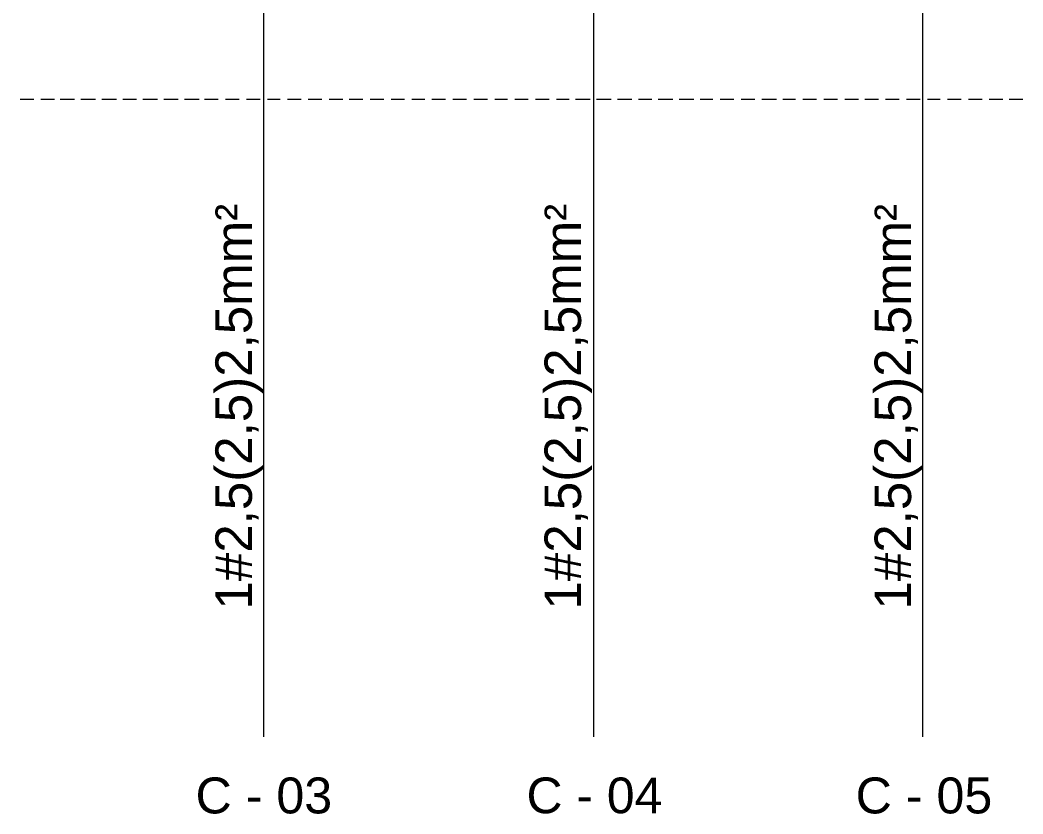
# Model space of a CAD drawing. Header units: millimetres. Extents: x 40 to 176, y -32 to 59.
# Drawn here: x 130.792 to 133.873, y 36.838 to 39.277 of the extents above; entities that cross this region are included whole.
import ezdxf

# ---------------------------------------------------------------- set-up
doc = ezdxf.new("R2010")
doc.units = ezdxf.units.MM
doc.layers.add('13 - Diagrama unifilar', color=7, linetype='Continuous', lineweight=30)
doc.styles.add('Arial0', font='arial.ttf', dxfattribs={"height": 3.14658})

msp = doc.modelspace()

# ---------------------------------------------------------------- linework, layer by layer
at = {"layer": '13 - Diagrama unifilar', "color": 7, "linetype": 'Continuous', "lineweight": 9, "true_color": 0x000007}
for points in [[(131.5405, 37.0753), (131.5405, 39.4246), (131.5405, 39.4246)], [(132.5546, 37.0753), (132.5546, 39.4246), (132.5546, 39.4246)], [(133.5658, 37.0753), (133.5658, 39.4246), (133.5658, 39.4246)]]:
    msp.add_lwpolyline(points, dxfattribs=at)
at = {"layer": '13 - Diagrama unifilar', "color": 6, "linetype": 'Continuous', "lineweight": 9, "true_color": 0x000006}
for points in [[(130.7919, 39.0335), (130.8338, 39.0335), (130.8338, 39.0335)], [(130.8561, 39.0335), (130.898, 39.0335), (130.898, 39.0335)], [(130.9148, 39.0335), (130.9595, 39.0335), (130.9595, 39.0335)], [(130.979, 39.0335), (131.0237, 39.0335), (131.0237, 39.0335)], [(131.0433, 39.0335), (131.088, 39.0335), (131.088, 39.0335)], [(131.1075, 39.0335), (131.1495, 39.0335), (131.1495, 39.0335)], [(131.169, 39.0335), (131.2137, 39.0335), (131.2137, 39.0335)], [(131.2333, 39.0335), (131.278, 39.0335), (131.278, 39.0335)], [(131.2975, 39.0335), (131.3422, 39.0335), (131.3422, 39.0335)], [(131.359, 39.0335), (131.4009, 39.0335), (131.4009, 39.0335)], [(131.4232, 39.0335), (131.4651, 39.0335), (131.4651, 39.0335)], [(131.4875, 39.0335), (131.5294, 39.0335), (131.5294, 39.0335)], [(131.5517, 39.0335), (131.5908, 39.0335), (131.5908, 39.0335)], [(131.6132, 39.0335), (131.6551, 39.0335), (131.6551, 39.0335)], [(131.6774, 39.0335), (131.7193, 39.0335), (131.7193, 39.0335)], [(131.7417, 39.0335), (131.7836, 39.0335), (131.7836, 39.0335)], [(131.8031, 39.0335), (131.845, 39.0335), (131.845, 39.0335)], [(131.8674, 39.0335), (131.9093, 39.0335), (131.9093, 39.0335)], [(131.9316, 39.0335), (131.9735, 39.0335), (131.9735, 39.0335)], [(131.9959, 39.0335), (132.035, 39.0335), (132.035, 39.0335)], [(132.0573, 39.0335), (132.0992, 39.0335), (132.0992, 39.0335)], [(132.1216, 39.0335), (132.1635, 39.0335), (132.1635, 39.0335)], [(132.1858, 39.0335), (132.2278, 39.0335), (132.2278, 39.0335)], [(132.2501, 39.0335), (132.2892, 39.0335), (132.2892, 39.0335)], [(132.3116, 39.0335), (132.3535, 39.0335), (132.3535, 39.0335)], [(132.3758, 39.0335), (132.4177, 39.0335), (132.4177, 39.0335)], [(132.4401, 39.0335), (132.4792, 39.0335), (132.4792, 39.0335)], [(132.4987, 39.0335), (132.5434, 39.0335), (132.5434, 39.0335)], [(132.563, 39.0335), (132.6077, 39.0335), (132.6077, 39.0335)], [(132.6272, 39.0335), (132.6719, 39.0335), (132.6719, 39.0335)], [(132.6915, 39.0335), (132.7334, 39.0335), (132.7334, 39.0335)], [(132.7529, 39.0335), (132.7976, 39.0335), (132.7976, 39.0335)], [(132.8172, 39.0335), (132.8619, 39.0335), (132.8619, 39.0335)], [(132.8814, 39.0335), (132.9205, 39.0335), (132.9205, 39.0335)], [(132.9429, 39.0335), (132.9848, 39.0335), (132.9848, 39.0335)], [(133.0071, 39.0335), (133.049, 39.0335), (133.049, 39.0335)], [(133.0714, 39.0335), (133.1161, 39.0335), (133.1161, 39.0335)], [(133.1356, 39.0335), (133.1748, 39.0335), (133.1748, 39.0335)], [(133.1971, 39.0335), (133.239, 39.0335), (133.239, 39.0335)], [(133.2614, 39.0335), (133.3033, 39.0335), (133.3033, 39.0335)], [(133.3256, 39.0335), (133.3675, 39.0335), (133.3675, 39.0335)], [(133.3871, 39.0335), (133.429, 39.0335), (133.429, 39.0335)], [(133.4513, 39.0335), (133.4932, 39.0335), (133.4932, 39.0335)], [(133.5156, 39.0335), (133.5575, 39.0335), (133.5575, 39.0335)], [(133.5798, 39.0335), (133.6189, 39.0335), (133.6189, 39.0335)], [(133.6413, 39.0335), (133.6832, 39.0335), (133.6832, 39.0335)], [(133.7055, 39.0335), (133.7474, 39.0335), (133.7474, 39.0335)], [(133.7698, 39.0335), (133.8117, 39.0335), (133.8117, 39.0335)], [(133.8312, 39.0335), (133.8731, 39.0335), (133.8731, 39.0335)]]:
    msp.add_lwpolyline(points, dxfattribs=at)

# ---------------------------------------------------------------- texts
at = {"layer": '13 - Diagrama unifilar', "color": 7, "true_color": 0x000007, "style": 'Arial0'}
for height, p in [(0.112251, (131.5042, 37.4664)), (0.112251, (132.5155, 37.4664)), (0.112221, (133.5295, 37.4664))]:
    msp.add_text('1#2,5(2,5)2,5mm²', height=height, rotation=90, dxfattribs=at).set_placement(p)
for s, height, p in [('C - 03', 0.11037, (131.331, 36.84)), ('C - 04', 0.10969, (132.3479, 36.8406)), ('C - 05', 0.11038, (133.3591, 36.84))]:
    msp.add_text(s, height=height, dxfattribs=at).set_placement(p)

doc.saveas('drawing.dxf')
